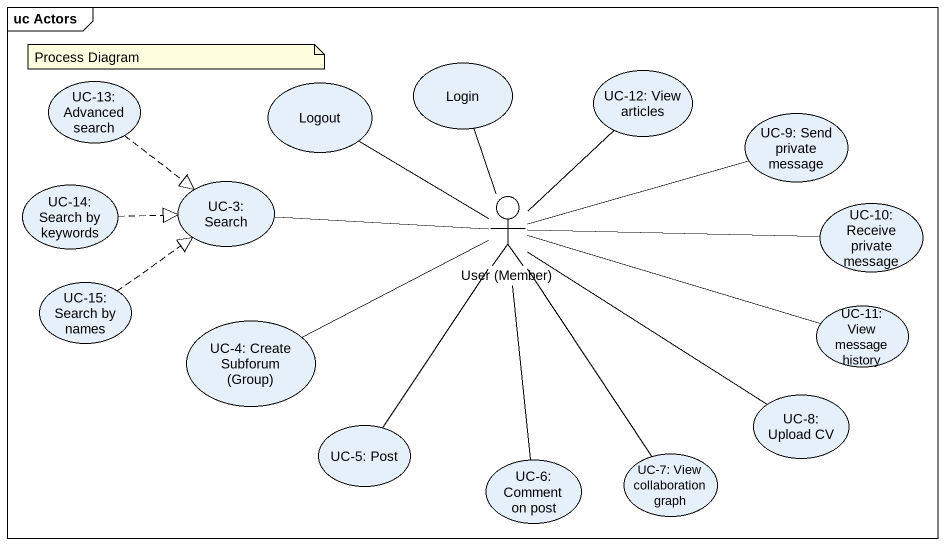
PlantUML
@startuml
mainframe uc Actors
usecase "UC-13: Advanced search" as UC_13_Advanced_search
usecase Logout
usecase Login
usecase "UC-12: View articles" as UC_12_View_articles
usecase "UC-9: Send private message" as UC_9_Send_private_message
usecase "UC-14: Search by keywords" as UC_14_Search_by_keywords
usecase "UC-3: Search" as UC_3_Search
actor "User (Member)" as User_Member
usecase "UC-10: Receive private message" as UC_10_Receive_private
usecase "UC-15: Search by names" as UC_15_Search_by_names
usecase "UC-4: Create Subforum (Group)" as UC_4_Create_Subforum_Group
usecase "UC-11: View message history" as UC_11_View_message_history
usecase "UC-8: Upload CV" as UC_8_Upload_CV
usecase "UC-5: Post" as UC_5_Post
usecase "UC-6: Comment on post" as UC_6_Comment_on_post
usecase "UC-7: View collaboration graph" as UC_7_View_collaboration
UC_13_Advanced_search ..|> UC_3_Search
Logout -- User_Member
Login -- User_Member
UC_12_View_articles -- User_Member
UC_9_Send_private_message -left- User_Member
UC_14_Search_by_keywords .right.|> UC_3_Search
UC_3_Search -right- User_Member
UC_10_Receive_private -left- User_Member
UC_15_Search_by_names .up.|> UC_3_Search
UC_4_Create_Subforum_Group -right- User_Member
UC_11_View_message_history -left- User_Member
UC_8_Upload_CV -left- User_Member
UC_5_Post -up- User_Member
UC_6_Comment_on_post -up- User_Member
UC_7_View_collaboration -up- User_Member
note as N1
  Process Diagram
end note
@enduml
